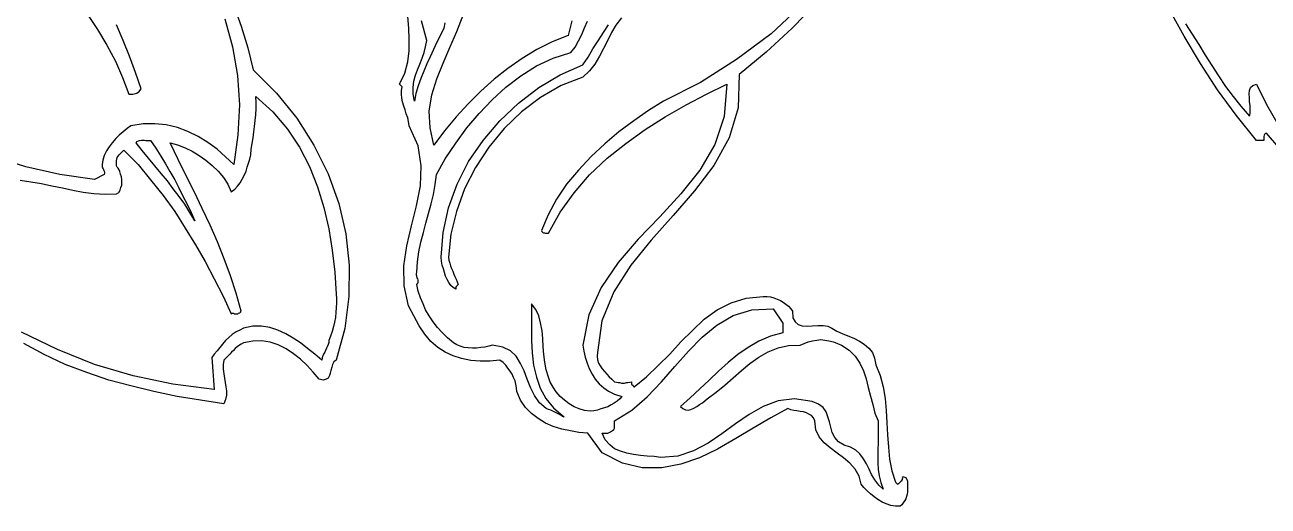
# Model space of a CAD drawing. Extents: x 0.04 to 9.09, y 0.04 to 7.21.
# Drawn here: x 4.042 to 7.393, y 0.171 to 1.469 of the extents above; entities that cross this region are included whole.
import ezdxf

# ---------------------------------------------------------------- set-up
doc = ezdxf.new("R2010")
doc.units = 0
doc.layers.add('1', color=7, linetype='Continuous')

msp = doc.modelspace()

# ---------------------------------------------------------------- linework, layer by layer
for points in [[(4.604, 1.523), (4.625, 1.465), (4.643, 1.407), (4.657, 1.348), (4.72, 1.285), (4.775, 1.217), (4.821, 1.144), (4.859, 1.067), (4.888, 0.987), (4.907, 0.905), (4.916, 0.821), (4.915, 0.736), (4.904, 0.65), (4.881, 0.565), (4.875, 0.56), (4.871, 0.553), (4.869, 0.546), (4.867, 0.537), (4.865, 0.53), (4.863, 0.523), (4.859, 0.516), (4.854, 0.513), (4.846, 0.511), (4.835, 0.513), (4.819, 0.532), (4.803, 0.55), (4.785, 0.567), (4.766, 0.582), (4.746, 0.595), (4.725, 0.606), (4.703, 0.613), (4.68, 0.617), (4.656, 0.616), (4.631, 0.611), (4.625, 0.608), (4.62, 0.605), (4.614, 0.601), (4.609, 0.596), (4.604, 0.591), (4.599, 0.586), (4.594, 0.581), (4.589, 0.575), (4.584, 0.57), (4.578, 0.565), (4.576, 0.553), (4.576, 0.54), (4.578, 0.528), (4.58, 0.516), (4.582, 0.504), (4.584, 0.493), (4.585, 0.482), (4.585, 0.47), (4.583, 0.459), (4.578, 0.447), (4.515, 0.457), (4.452, 0.467), (4.39, 0.48), (4.328, 0.495), (4.268, 0.511), (4.209, 0.531), (4.151, 0.553), (4.094, 0.58), (4.039, 0.61)], [(6.177, 1.529), (6.11, 1.46), (6.04, 1.395), (5.967, 1.335), (5.964, 1.245), (5.94, 1.164), (5.899, 1.09), (5.847, 1.021), (5.789, 0.955), (5.73, 0.888), (5.675, 0.821), (5.629, 0.749), (5.597, 0.671), (5.585, 0.585), (5.584, 0.575), (5.585, 0.566), (5.588, 0.557), (5.592, 0.549), (5.598, 0.541), (5.604, 0.534), (5.61, 0.527), (5.617, 0.52), (5.624, 0.513), (5.631, 0.506), (5.636, 0.505), (5.641, 0.504), (5.645, 0.504), (5.65, 0.503), (5.654, 0.503), (5.658, 0.503), (5.663, 0.504), (5.667, 0.504), (5.672, 0.505), (5.677, 0.506), (5.677, 0.504), (5.677, 0.502), (5.677, 0.5), (5.678, 0.499), (5.68, 0.497), (5.681, 0.496), (5.682, 0.494), (5.684, 0.493), (5.717, 0.52), (5.749, 0.55), (5.78, 0.581), (5.81, 0.614), (5.841, 0.645), (5.873, 0.675), (5.908, 0.7), (5.945, 0.719), (5.986, 0.732), (6.032, 0.736), (6.042, 0.736), (6.051, 0.735), (6.06, 0.733), (6.069, 0.729), (6.078, 0.726), (6.086, 0.721), (6.093, 0.716), (6.1, 0.71), (6.106, 0.703), (6.111, 0.697), (6.112, 0.679), (6.118, 0.668), (6.126, 0.661), (6.137, 0.657), (6.15, 0.656), (6.164, 0.657), (6.179, 0.658), (6.193, 0.658), (6.206, 0.656), (6.217, 0.651), (6.23, 0.643), (6.245, 0.637), (6.26, 0.63), (6.276, 0.624), (6.291, 0.616), (6.304, 0.608), (6.316, 0.597), (6.326, 0.585), (6.332, 0.57), (6.335, 0.552), (6.347, 0.523), (6.355, 0.493), (6.36, 0.461), (6.363, 0.429), (6.365, 0.396), (6.367, 0.363), (6.369, 0.33), (6.372, 0.298), (6.378, 0.266), (6.388, 0.236), (6.394, 0.23), (6.396, 0.232), (6.398, 0.233), (6.4, 0.235), (6.402, 0.237), (6.403, 0.238), (6.405, 0.24), (6.407, 0.243), (6.407, 0.245), (6.408, 0.247), (6.407, 0.25), (6.411, 0.25), (6.413, 0.249), (6.416, 0.248), (6.417, 0.246), (6.419, 0.244), (6.42, 0.241), (6.421, 0.238), (6.421, 0.236), (6.421, 0.233), (6.421, 0.23), (6.421, 0.223), (6.421, 0.216), (6.421, 0.209), (6.42, 0.203), (6.418, 0.197), (6.416, 0.191), (6.413, 0.186), (6.409, 0.18), (6.405, 0.175), (6.401, 0.171), (6.388, 0.171), (6.376, 0.173), (6.363, 0.177), (6.352, 0.182), (6.341, 0.189), (6.331, 0.196), (6.321, 0.204), (6.312, 0.212), (6.303, 0.221), (6.296, 0.23), (6.29, 0.252), (6.28, 0.271), (6.265, 0.287), (6.248, 0.301), (6.231, 0.314), (6.212, 0.328), (6.196, 0.342), (6.183, 0.358), (6.174, 0.377), (6.171, 0.401), (6.167, 0.409), (6.162, 0.415), (6.155, 0.419), (6.148, 0.423), (6.14, 0.425), (6.131, 0.426), (6.122, 0.428), (6.114, 0.429), (6.106, 0.431), (6.098, 0.434), (6.052, 0.409), (6.005, 0.381), (5.958, 0.353), (5.909, 0.325), (5.86, 0.301), (5.81, 0.284), (5.759, 0.274), (5.706, 0.274), (5.653, 0.287), (5.598, 0.315), (5.559, 0.368), (5.535, 0.37), (5.512, 0.374), (5.489, 0.379), (5.466, 0.386), (5.445, 0.395), (5.425, 0.407), (5.407, 0.421), (5.391, 0.437), (5.378, 0.457), (5.368, 0.48), (5.367, 0.49), (5.365, 0.5), (5.363, 0.509), (5.359, 0.518), (5.355, 0.527), (5.35, 0.535), (5.344, 0.543), (5.338, 0.551), (5.331, 0.558), (5.322, 0.565), (5.295, 0.562), (5.269, 0.562), (5.244, 0.564), (5.219, 0.569), (5.196, 0.576), (5.175, 0.586), (5.155, 0.599), (5.136, 0.615), (5.12, 0.635), (5.105, 0.657), (5.076, 0.711), (5.064, 0.765), (5.063, 0.819), (5.071, 0.873), (5.084, 0.927), (5.097, 0.981), (5.108, 1.035), (5.11, 1.089), (5.102, 1.143), (5.078, 1.197), (5.076, 1.208), (5.074, 1.218), (5.07, 1.229), (5.067, 1.24), (5.063, 1.25), (5.06, 1.261), (5.058, 1.271), (5.057, 1.282), (5.057, 1.292), (5.059, 1.302), (5.052, 1.309), (5.066, 1.339), (5.074, 1.369), (5.078, 1.399), (5.078, 1.43), (5.077, 1.46), (5.074, 1.491)], [(7.427, 1.132), (7.388, 1.177), (7.386, 1.176), (7.384, 1.174), (7.383, 1.173), (7.382, 1.171), (7.381, 1.168), (7.381, 1.166), (7.381, 1.163), (7.381, 1.16), (7.381, 1.157), (7.361, 1.157), (7.306, 1.225), (7.256, 1.294), (7.21, 1.365), (7.166, 1.438), (7.126, 1.511)], [(5.65, 1.488), (5.635, 1.468), (5.623, 1.448), (5.612, 1.426), (5.601, 1.405), (5.591, 1.384), (5.578, 1.363), (5.564, 1.345), (5.546, 1.328), (5.487, 1.305), (5.432, 1.273), (5.38, 1.234), (5.334, 1.189), (5.292, 1.139), (5.256, 1.084), (5.227, 1.027), (5.205, 0.966), (5.19, 0.904), (5.184, 0.842), (5.185, 0.834), (5.187, 0.826), (5.189, 0.819), (5.192, 0.812), (5.195, 0.805), (5.198, 0.797), (5.201, 0.79), (5.204, 0.783), (5.207, 0.776), (5.21, 0.769), (5.209, 0.768), (5.207, 0.766), (5.206, 0.765), (5.205, 0.763), (5.203, 0.762), (5.203, 0.76), (5.203, 0.758), (5.203, 0.756), (5.196, 0.761), (5.19, 0.766), (5.185, 0.774), (5.18, 0.782), (5.176, 0.791), (5.173, 0.801), (5.17, 0.811), (5.167, 0.821), (5.165, 0.832), (5.164, 0.842), (5.169, 0.909), (5.184, 0.975), (5.207, 1.039), (5.238, 1.1), (5.277, 1.157), (5.322, 1.21), (5.372, 1.258), (5.427, 1.3), (5.485, 1.334), (5.546, 1.361), (5.56, 1.382), (5.573, 1.404), (5.587, 1.426), (5.601, 1.448), (5.615, 1.469)], [(7.17, 1.472), (7.188, 1.444), (7.206, 1.416), (7.223, 1.387), (7.241, 1.359), (7.259, 1.331), (7.278, 1.303), (7.298, 1.276), (7.319, 1.25), (7.342, 1.223), (7.344, 1.231), (7.344, 1.24), (7.344, 1.251), (7.342, 1.261), (7.342, 1.272), (7.341, 1.283), (7.342, 1.292), (7.345, 1.3), (7.351, 1.305), (7.361, 1.309), (7.388, 1.254), (7.419, 1.201)]]:
    msp.add_lwpolyline(points)
at = {"layer": '1'}
for points in [[(6.139, 1.525), (6.053, 1.445), (5.96, 1.375), (5.863, 1.313), (5.763, 1.263), (5.723, 1.238), (5.683, 1.21), (5.643, 1.18), (5.605, 1.148), (5.568, 1.114), (5.534, 1.077), (5.502, 1.039), (5.475, 0.999), (5.452, 0.957), (5.434, 0.914), (5.435, 0.912), (5.437, 0.91), (5.438, 0.909), (5.44, 0.908), (5.442, 0.908), (5.445, 0.907), (5.448, 0.907), (5.451, 0.907), (5.453, 0.907), (5.485, 0.964), (5.522, 1.016), (5.564, 1.064), (5.611, 1.109), (5.662, 1.149), (5.714, 1.187), (5.768, 1.221), (5.824, 1.253), (5.879, 1.282), (5.934, 1.309), (5.927, 1.222), (5.901, 1.146), (5.861, 1.077), (5.81, 1.013), (5.753, 0.951), (5.695, 0.891), (5.641, 0.828), (5.595, 0.761), (5.562, 0.687), (5.546, 0.605), (5.548, 0.589), (5.552, 0.573), (5.557, 0.557), (5.563, 0.542), (5.571, 0.527), (5.579, 0.513), (5.59, 0.501), (5.602, 0.49), (5.615, 0.481), (5.631, 0.473), (5.651, 0.467), (5.645, 0.46), (5.638, 0.454), (5.63, 0.449), (5.622, 0.444), (5.613, 0.439), (5.604, 0.436), (5.594, 0.433), (5.585, 0.43), (5.575, 0.428), (5.565, 0.427), (5.55, 0.429), (5.536, 0.433), (5.522, 0.439), (5.509, 0.447), (5.496, 0.457), (5.485, 0.467), (5.474, 0.479), (5.466, 0.492), (5.458, 0.505), (5.453, 0.519), (5.447, 0.539), (5.443, 0.559), (5.441, 0.58), (5.439, 0.601), (5.438, 0.623), (5.436, 0.644), (5.432, 0.665), (5.427, 0.684), (5.419, 0.701), (5.407, 0.717), (5.407, 0.685), (5.407, 0.651), (5.407, 0.618), (5.409, 0.584), (5.413, 0.551), (5.421, 0.519), (5.431, 0.489), (5.446, 0.461), (5.467, 0.436), (5.493, 0.414), (5.495, 0.412), (5.494, 0.412), (5.491, 0.413), (5.486, 0.416), (5.481, 0.419), (5.474, 0.423), (5.467, 0.426), (5.459, 0.43), (5.453, 0.432), (5.447, 0.434), (5.429, 0.45), (5.415, 0.469), (5.405, 0.491), (5.396, 0.513), (5.388, 0.536), (5.378, 0.556), (5.366, 0.575), (5.351, 0.59), (5.33, 0.6), (5.302, 0.605), (5.292, 0.602), (5.282, 0.6), (5.271, 0.599), (5.259, 0.597), (5.248, 0.597), (5.237, 0.598), (5.226, 0.599), (5.215, 0.602), (5.206, 0.606), (5.197, 0.611), (5.181, 0.625), (5.167, 0.639), (5.154, 0.653), (5.142, 0.668), (5.132, 0.684), (5.122, 0.7), (5.115, 0.717), (5.108, 0.733), (5.102, 0.751), (5.098, 0.769), (5.101, 0.772), (5.102, 0.774), (5.102, 0.777), (5.102, 0.78), (5.101, 0.784), (5.099, 0.787), (5.098, 0.791), (5.097, 0.794), (5.097, 0.798), (5.098, 0.802), (5.1, 0.83), (5.104, 0.857), (5.109, 0.883), (5.116, 0.909), (5.123, 0.934), (5.13, 0.96), (5.137, 0.986), (5.143, 1.011), (5.148, 1.038), (5.151, 1.065), (5.175, 1.108), (5.203, 1.15), (5.233, 1.191), (5.266, 1.23), (5.301, 1.267), (5.338, 1.301), (5.379, 1.331), (5.421, 1.358), (5.466, 1.379), (5.513, 1.394), (5.525, 1.409), (5.534, 1.426), (5.543, 1.443), (5.55, 1.461), (5.558, 1.479)], [(4.211, 1.497), (4.238, 1.456), (4.263, 1.414), (4.286, 1.371), (4.305, 1.327), (4.322, 1.282), (4.326, 1.282), (4.33, 1.282), (4.333, 1.282), (4.337, 1.283), (4.34, 1.284), (4.344, 1.285), (4.347, 1.287), (4.35, 1.289), (4.352, 1.292), (4.355, 1.296), (4.34, 1.34), (4.324, 1.384), (4.307, 1.427), (4.289, 1.469)], [(4.581, 1.485), (4.602, 1.41), (4.615, 1.332), (4.62, 1.253), (4.616, 1.172), (4.605, 1.092)], [(5.174, 1.474), (5.171, 1.46), (5.162, 1.441), (5.152, 1.422), (5.143, 1.402), (5.134, 1.383), (5.125, 1.364), (5.117, 1.344), (5.109, 1.324), (5.102, 1.304), (5.096, 1.284), (5.092, 1.263), (5.088, 1.282), (5.088, 1.3), (5.09, 1.317), (5.095, 1.333), (5.1, 1.348), (5.106, 1.363), (5.113, 1.379), (5.118, 1.394), (5.122, 1.41), (5.125, 1.427), (5.111, 1.48)], [(5.516, 1.48), (5.506, 1.44), (5.463, 1.423), (5.422, 1.402), (5.382, 1.378), (5.344, 1.351), (5.307, 1.322), (5.271, 1.29), (5.237, 1.256), (5.204, 1.221), (5.173, 1.183), (5.144, 1.144), (5.134, 1.191), (5.132, 1.236), (5.139, 1.28), (5.152, 1.323), (5.169, 1.366), (5.187, 1.408), (5.206, 1.451), (5.223, 1.495)], [(4.029, 1.05), (4.058, 1.046), (4.087, 1.041), (4.115, 1.035), (4.143, 1.029), (4.171, 1.023), (4.199, 1.018), (4.228, 1.014), (4.258, 1.012), (4.289, 1.013), (4.295, 1.017), (4.299, 1.023), (4.301, 1.03), (4.303, 1.037), (4.303, 1.044), (4.303, 1.052), (4.302, 1.059), (4.3, 1.066), (4.298, 1.073), (4.296, 1.078), (4.293, 1.082), (4.291, 1.085), (4.289, 1.089), (4.289, 1.094), (4.289, 1.098), (4.289, 1.102), (4.29, 1.107), (4.291, 1.111), (4.293, 1.115), (4.296, 1.118), (4.309, 1.131), (4.347, 1.092), (4.381, 1.051), (4.415, 1.009), (4.446, 0.966), (4.474, 0.921), (4.502, 0.876), (4.528, 0.831), (4.552, 0.784), (4.576, 0.737), (4.598, 0.69), (4.601, 0.691), (4.604, 0.691), (4.607, 0.69), (4.61, 0.69), (4.613, 0.69), (4.616, 0.69), (4.618, 0.691), (4.621, 0.692), (4.623, 0.694), (4.625, 0.697), (4.611, 0.745), (4.596, 0.792), (4.579, 0.838), (4.561, 0.884), (4.541, 0.929), (4.52, 0.974), (4.499, 1.018), (4.477, 1.062), (4.455, 1.106), (4.434, 1.151), (4.453, 1.145), (4.474, 1.137), (4.493, 1.128), (4.512, 1.117), (4.53, 1.104), (4.547, 1.09), (4.563, 1.074), (4.577, 1.057), (4.589, 1.039), (4.598, 1.019), (4.608, 1.026), (4.615, 1.034), (4.622, 1.043), (4.628, 1.053), (4.633, 1.063), (4.638, 1.074), (4.641, 1.085), (4.645, 1.096), (4.648, 1.107), (4.651, 1.118), (4.652, 1.134), (4.655, 1.149), (4.657, 1.164), (4.659, 1.18), (4.661, 1.195), (4.663, 1.211), (4.664, 1.226), (4.665, 1.243), (4.665, 1.259), (4.664, 1.276), (4.71, 1.234), (4.75, 1.188), (4.782, 1.139), (4.809, 1.087), (4.831, 1.032), (4.848, 0.976), (4.861, 0.919), (4.87, 0.861), (4.877, 0.802), (4.881, 0.743), (4.882, 0.731), (4.882, 0.719), (4.881, 0.706), (4.88, 0.694), (4.879, 0.68), (4.876, 0.667), (4.874, 0.655), (4.87, 0.642), (4.866, 0.629), (4.861, 0.618), (4.861, 0.612), (4.859, 0.607), (4.857, 0.601), (4.855, 0.597), (4.852, 0.591), (4.85, 0.586), (4.847, 0.581), (4.845, 0.576), (4.843, 0.571), (4.842, 0.565), (4.823, 0.581), (4.804, 0.596), (4.785, 0.611), (4.765, 0.624), (4.745, 0.636), (4.724, 0.646), (4.702, 0.653), (4.68, 0.656), (4.656, 0.656), (4.631, 0.651), (4.621, 0.646), (4.611, 0.641), (4.601, 0.634), (4.592, 0.626), (4.583, 0.618), (4.575, 0.608), (4.567, 0.599), (4.56, 0.59), (4.552, 0.581), (4.546, 0.572), (4.552, 0.486), (4.441, 0.5), (4.334, 0.522), (4.23, 0.553), (4.13, 0.593), (4.033, 0.64)], [(4.605, 1.092), (4.583, 1.113), (4.56, 1.134), (4.535, 1.152), (4.509, 1.168), (4.481, 1.181), (4.453, 1.192), (4.423, 1.199), (4.392, 1.202), (4.361, 1.202), (4.328, 1.197), (4.318, 1.189), (4.307, 1.18), (4.296, 1.171), (4.287, 1.162), (4.277, 1.151), (4.269, 1.14), (4.262, 1.129), (4.256, 1.117), (4.252, 1.104), (4.25, 1.092), (4.25, 1.089), (4.25, 1.086), (4.251, 1.083), (4.253, 1.081), (4.254, 1.079), (4.255, 1.076), (4.256, 1.074), (4.257, 1.071), (4.257, 1.069), (4.256, 1.065), (4.23, 1.052), (4.136, 1.065), (4.045, 1.086), (3.957, 1.114)], [(4.381, 1.157), (4.395, 1.136), (4.408, 1.115), (4.421, 1.094), (4.433, 1.073), (4.446, 1.051), (4.457, 1.029), (4.468, 1.007), (4.479, 0.985), (4.49, 0.963), (4.5, 0.94), (4.487, 0.963), (4.473, 0.985), (4.458, 1.006), (4.442, 1.027), (4.426, 1.048), (4.409, 1.068), (4.392, 1.089), (4.375, 1.109), (4.358, 1.13), (4.342, 1.151), (4.344, 1.154), (4.348, 1.156), (4.351, 1.157), (4.356, 1.158), (4.36, 1.158), (4.364, 1.158), (4.368, 1.157), (4.373, 1.157), (4.377, 1.157), (4.381, 1.157)], [(6.085, 0.664), (6.085, 0.638), (6.051, 0.629), (6.02, 0.616), (5.991, 0.599), (5.963, 0.58), (5.937, 0.558), (5.911, 0.535), (5.886, 0.511), (5.861, 0.487), (5.835, 0.463), (5.809, 0.44), (5.815, 0.434), (5.822, 0.431), (5.83, 0.43), (5.837, 0.432), (5.845, 0.435), (5.853, 0.44), (5.86, 0.445), (5.868, 0.45), (5.875, 0.456), (5.881, 0.46), (5.905, 0.478), (5.928, 0.497), (5.951, 0.517), (5.973, 0.537), (5.996, 0.556), (6.02, 0.573), (6.045, 0.587), (6.072, 0.598), (6.1, 0.604), (6.131, 0.605), (6.142, 0.61), (6.153, 0.614), (6.165, 0.617), (6.176, 0.619), (6.187, 0.62), (6.198, 0.619), (6.209, 0.617), (6.221, 0.614), (6.232, 0.61), (6.243, 0.605), (6.263, 0.592), (6.28, 0.575), (6.292, 0.557), (6.302, 0.536), (6.309, 0.514), (6.315, 0.491), (6.321, 0.468), (6.327, 0.445), (6.333, 0.422), (6.342, 0.401), (6.342, 0.38), (6.342, 0.361), (6.342, 0.342), (6.341, 0.324), (6.341, 0.305), (6.341, 0.288), (6.342, 0.27), (6.344, 0.253), (6.349, 0.235), (6.355, 0.217), (6.343, 0.228), (6.333, 0.242), (6.324, 0.256), (6.317, 0.271), (6.31, 0.285), (6.302, 0.299), (6.292, 0.312), (6.281, 0.322), (6.267, 0.33), (6.25, 0.335), (6.235, 0.344), (6.225, 0.356), (6.218, 0.37), (6.214, 0.384), (6.21, 0.398), (6.206, 0.412), (6.201, 0.425), (6.193, 0.437), (6.181, 0.446), (6.164, 0.453), (6.116, 0.46), (6.072, 0.455), (6.032, 0.44), (5.994, 0.418), (5.957, 0.393), (5.92, 0.366), (5.883, 0.341), (5.844, 0.32), (5.802, 0.306), (5.756, 0.302), (5.738, 0.305), (5.719, 0.306), (5.701, 0.308), (5.682, 0.31), (5.664, 0.314), (5.647, 0.319), (5.631, 0.326), (5.618, 0.336), (5.606, 0.35), (5.598, 0.368), (5.602, 0.368), (5.606, 0.368), (5.61, 0.368), (5.613, 0.368), (5.617, 0.37), (5.62, 0.371), (5.623, 0.373), (5.626, 0.375), (5.629, 0.378), (5.631, 0.381), (5.631, 0.401), (5.678, 0.43), (5.719, 0.466), (5.758, 0.506), (5.794, 0.548), (5.83, 0.589), (5.867, 0.627), (5.907, 0.659), (5.951, 0.685), (6.001, 0.7), (6.059, 0.703), (6.085, 0.664)]]:
    msp.add_lwpolyline(points, dxfattribs=at)

doc.saveas('drawing.dxf')
